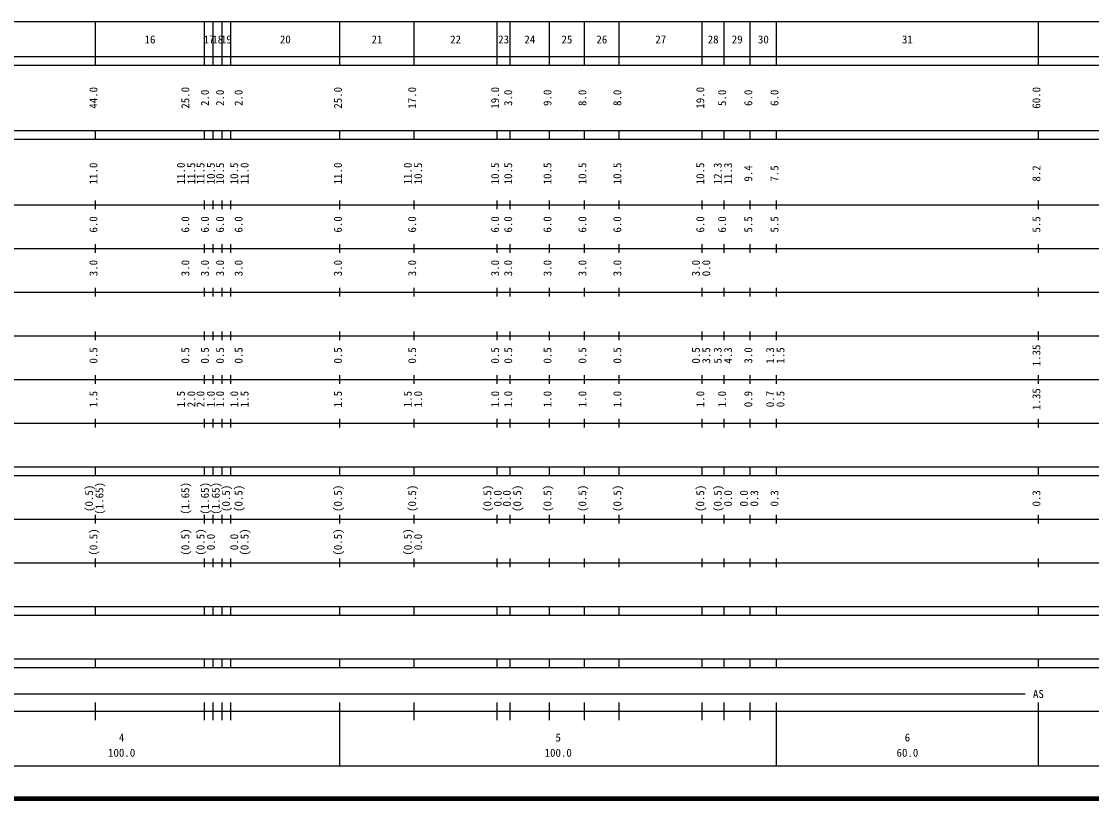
# Model space of a CAD drawing. Units: millimetres on the paper, enlarged 1000 times. Extents: x 40000 to 680000, y 20000 to 380000.
# Drawn here: x 295040 to 540185, y 20000 to 198000 of the extents above; entities that cross this region are included whole.
import ezdxf
from ezdxf.enums import TextEntityAlignment as Align

# ---------------------------------------------------------------- set-up
doc = ezdxf.new("R2010")
doc.units = ezdxf.units.MM
doc.header["$LTSCALE"] = 1000
doc.layers.add('M-TTL', color=2, linetype='Continuous', lineweight=140)
doc.layers.add('M-TTL-BAND', color=7, linetype='Continuous', lineweight=25)
doc.styles.add('ＭＳ ゴシック', font='')
doc.styles.get('ＭＳ ゴシック').set_extended_font_data('MS Gothic')

msp = doc.modelspace()

# ---------------------------------------------------------------- linework, layer by layer
at = {"layer": 'M-TTL'}
msp.add_line((40000, 20000), (680000, 20000), dxfattribs=at)
at = {"layer": 'M-TTL-BAND'}
for p, q in [((68000, 198000), (579000, 198000)), ((312000, 188000), (312000, 198000)), ((337000, 188000), (337000, 198000)), ((339000, 188000), (339000, 198000)), ((341000, 188000), (341000, 198000)), ((343000, 188000), (343000, 198000)), ((368000, 188000), (368000, 198000)), ((385000, 188000), (385000, 198000)), ((404000, 188000), (404000, 198000)), ((407000, 188000), (407000, 198000)), ((416000, 188000), (416000, 198000)), ((424000, 188000), (424000, 198000)), ((432000, 188000), (432000, 198000)), ((451000, 188000), (451000, 198000)), ((456000, 188000), (456000, 198000)), ((462000, 188000), (462000, 198000)), ((468000, 188000), (468000, 198000)), ((528000, 188000), (528000, 198000)), ((40000, 190000), (579000, 190000)), ((40000, 188000), (579000, 188000)), ((40000, 173000), (579000, 173000)), ((312000, 171000), (312000, 173000)), ((337000, 171000), (337000, 173000)), ((339000, 171000), (339000, 173000)), ((341000, 171000), (341000, 173000)), ((343000, 171000), (343000, 173000)), ((368000, 171000), (368000, 173000)), ((385000, 171000), (385000, 173000)), ((404000, 171000), (404000, 173000)), ((407000, 171000), (407000, 173000)), ((416000, 171000), (416000, 173000)), ((424000, 171000), (424000, 173000)), ((432000, 171000), (432000, 173000)), ((451000, 171000), (451000, 173000)), ((456000, 171000), (456000, 173000)), ((462000, 171000), (462000, 173000)), ((468000, 171000), (468000, 173000)), ((528000, 171000), (528000, 173000)), ((40000, 171000), (579000, 171000)), ((312000, 155000), (312000, 157000)), ((337000, 155000), (337000, 157000)), ((339000, 155000), (339000, 157000)), ((341000, 155000), (341000, 157000)), ((343000, 155000), (343000, 157000)), ((368000, 155000), (368000, 157000)), ((385000, 155000), (385000, 157000)), ((404000, 155000), (404000, 157000)), ((407000, 155000), (407000, 157000)), ((416000, 155000), (416000, 157000)), ((424000, 155000), (424000, 157000)), ((432000, 155000), (432000, 157000)), ((451000, 155000), (451000, 157000)), ((456000, 155000), (456000, 157000)), ((462000, 155000), (462000, 157000)), ((468000, 155000), (468000, 157000)), ((528000, 155000), (528000, 157000)), ((40000, 156000), (579000, 156000)), ((46000, 146000), (579000, 146000)), ((312000, 145000), (312000, 147000)), ((337000, 145000), (337000, 147000)), ((339000, 145000), (339000, 147000)), ((341000, 145000), (341000, 147000)), ((343000, 145000), (343000, 147000)), ((368000, 145000), (368000, 147000)), ((385000, 145000), (385000, 147000)), ((404000, 145000), (404000, 147000)), ((407000, 145000), (407000, 147000)), ((416000, 145000), (416000, 147000)), ((424000, 145000), (424000, 147000)), ((432000, 145000), (432000, 147000)), ((451000, 145000), (451000, 147000)), ((456000, 145000), (456000, 147000)), ((462000, 145000), (462000, 147000)), ((468000, 145000), (468000, 147000)), ((528000, 145000), (528000, 147000)), ((52000, 136000), (579000, 136000)), ((312000, 135000), (312000, 137000)), ((337000, 135000), (337000, 137000)), ((339000, 135000), (339000, 137000)), ((341000, 135000), (341000, 137000)), ((343000, 135000), (343000, 137000)), ((368000, 135000), (368000, 137000)), ((385000, 135000), (385000, 137000)), ((404000, 135000), (404000, 137000)), ((407000, 135000), (407000, 137000)), ((416000, 135000), (416000, 137000)), ((424000, 135000), (424000, 137000)), ((432000, 135000), (432000, 137000)), ((451000, 135000), (451000, 137000)), ((456000, 135000), (456000, 137000)), ((462000, 135000), (462000, 137000)), ((468000, 135000), (468000, 137000)), ((528000, 135000), (528000, 137000)), ((46000, 126000), (579000, 126000)), ((312000, 125000), (312000, 127000)), ((337000, 125000), (337000, 127000)), ((339000, 125000), (339000, 127000)), ((341000, 125000), (341000, 127000)), ((343000, 125000), (343000, 127000)), ((368000, 125000), (368000, 127000)), ((385000, 125000), (385000, 127000)), ((404000, 125000), (404000, 127000)), ((407000, 125000), (407000, 127000)), ((416000, 125000), (416000, 127000)), ((424000, 125000), (424000, 127000)), ((432000, 125000), (432000, 127000)), ((451000, 125000), (451000, 127000)), ((456000, 125000), (456000, 127000)), ((462000, 125000), (462000, 127000)), ((468000, 125000), (468000, 127000)), ((528000, 125000), (528000, 127000)), ((52000, 116000), (579000, 116000)), ((312000, 115000), (312000, 117000)), ((337000, 115000), (337000, 117000)), ((339000, 115000), (339000, 117000)), ((341000, 115000), (341000, 117000)), ((343000, 115000), (343000, 117000)), ((368000, 115000), (368000, 117000)), ((385000, 115000), (385000, 117000)), ((404000, 115000), (404000, 117000)), ((407000, 115000), (407000, 117000)), ((416000, 115000), (416000, 117000)), ((424000, 115000), (424000, 117000)), ((432000, 115000), (432000, 117000)), ((451000, 115000), (451000, 117000)), ((456000, 115000), (456000, 117000)), ((462000, 115000), (462000, 117000)), ((468000, 115000), (468000, 117000)), ((528000, 115000), (528000, 117000)), ((46000, 106000), (579000, 106000)), ((312000, 105000), (312000, 107000)), ((337000, 105000), (337000, 107000)), ((339000, 105000), (339000, 107000)), ((341000, 105000), (341000, 107000)), ((343000, 105000), (343000, 107000)), ((368000, 105000), (368000, 107000)), ((385000, 105000), (385000, 107000)), ((404000, 105000), (404000, 107000)), ((407000, 105000), (407000, 107000)), ((416000, 105000), (416000, 107000)), ((424000, 105000), (424000, 107000)), ((432000, 105000), (432000, 107000)), ((451000, 105000), (451000, 107000)), ((456000, 105000), (456000, 107000)), ((462000, 105000), (462000, 107000)), ((468000, 105000), (468000, 107000)), ((528000, 105000), (528000, 107000)), ((40000, 96000), (579000, 96000)), ((312000, 94000), (312000, 96000)), ((337000, 94000), (337000, 96000)), ((339000, 94000), (339000, 96000)), ((341000, 94000), (341000, 96000)), ((343000, 94000), (343000, 96000)), ((368000, 94000), (368000, 96000)), ((385000, 94000), (385000, 96000)), ((404000, 94000), (404000, 96000)), ((407000, 94000), (407000, 96000)), ((416000, 94000), (416000, 96000)), ((424000, 94000), (424000, 96000)), ((432000, 94000), (432000, 96000)), ((451000, 94000), (451000, 96000)), ((456000, 94000), (456000, 96000)), ((462000, 94000), (462000, 96000)), ((468000, 94000), (468000, 96000)), ((528000, 94000), (528000, 96000)), ((40000, 94000), (579000, 94000)), ((49000, 84000), (579000, 84000)), ((312000, 83000), (312000, 85000)), ((337000, 83000), (337000, 85000)), ((339000, 83000), (339000, 85000)), ((341000, 83000), (341000, 85000)), ((343000, 83000), (343000, 85000)), ((368000, 83000), (368000, 85000)), ((385000, 83000), (385000, 85000)), ((404000, 83000), (404000, 85000)), ((407000, 83000), (407000, 85000)), ((416000, 83000), (416000, 85000)), ((424000, 83000), (424000, 85000)), ((432000, 83000), (432000, 85000)), ((451000, 83000), (451000, 85000)), ((456000, 83000), (456000, 85000)), ((462000, 83000), (462000, 85000)), ((468000, 83000), (468000, 85000)), ((528000, 83000), (528000, 85000)), ((40000, 74000), (579000, 74000)), ((312000, 73000), (312000, 75000)), ((337000, 73000), (337000, 75000)), ((339000, 73000), (339000, 75000)), ((341000, 73000), (341000, 75000)), ((343000, 73000), (343000, 75000)), ((368000, 73000), (368000, 75000)), ((385000, 73000), (385000, 75000)), ((404000, 73000), (404000, 75000)), ((407000, 73000), (407000, 75000)), ((416000, 73000), (416000, 75000)), ((424000, 73000), (424000, 75000)), ((432000, 73000), (432000, 75000)), ((451000, 73000), (451000, 75000)), ((456000, 73000), (456000, 75000)), ((462000, 73000), (462000, 75000)), ((468000, 73000), (468000, 75000)), ((528000, 73000), (528000, 75000)), ((40000, 64000), (579000, 64000)), ((312000, 62000), (312000, 64000)), ((337000, 62000), (337000, 64000)), ((339000, 62000), (339000, 64000)), ((341000, 62000), (341000, 64000)), ((343000, 62000), (343000, 64000)), ((368000, 62000), (368000, 64000)), ((385000, 62000), (385000, 64000)), ((404000, 62000), (404000, 64000)), ((407000, 62000), (407000, 64000)), ((416000, 62000), (416000, 64000)), ((424000, 62000), (424000, 64000)), ((432000, 62000), (432000, 64000)), ((451000, 62000), (451000, 64000)), ((456000, 62000), (456000, 64000)), ((462000, 62000), (462000, 64000)), ((468000, 62000), (468000, 64000)), ((528000, 62000), (528000, 64000)), ((40000, 62000), (579000, 62000)), ((40000, 52000), (579000, 52000)), ((312000, 50000), (312000, 52000)), ((337000, 50000), (337000, 52000)), ((339000, 50000), (339000, 52000)), ((341000, 50000), (341000, 52000)), ((343000, 50000), (343000, 52000)), ((368000, 50000), (368000, 52000)), ((385000, 50000), (385000, 52000)), ((404000, 50000), (404000, 52000)), ((407000, 50000), (407000, 52000)), ((416000, 50000), (416000, 52000)), ((424000, 50000), (424000, 52000)), ((432000, 50000), (432000, 52000)), ((451000, 50000), (451000, 52000)), ((456000, 50000), (456000, 52000)), ((462000, 50000), (462000, 52000)), ((468000, 50000), (468000, 52000)), ((528000, 50000), (528000, 52000)), ((40000, 50000), (579000, 50000)), ((71000, 44000), (525000, 44000)), ((312000, 38000), (312000, 42000)), ((337000, 38000), (337000, 42000)), ((339000, 38000), (339000, 42000)), ((341000, 38000), (341000, 42000)), ((343000, 38000), (343000, 42000)), ((368000, 27500), (368000, 42000)), ((385000, 38000), (385000, 42000)), ((404000, 38000), (404000, 42000)), ((407000, 38000), (407000, 42000)), ((416000, 38000), (416000, 42000)), ((424000, 38000), (424000, 42000)), ((432000, 38000), (432000, 42000)), ((451000, 38000), (451000, 42000)), ((456000, 38000), (456000, 42000)), ((462000, 38000), (462000, 42000)), ((468000, 27500), (468000, 42000)), ((528000, 27500), (528000, 42000)), ((40000, 40000), (579000, 40000)), ((68000, 27500), (579000, 27500))]:
    msp.add_line(p, q, dxfattribs=at)

# ---------------------------------------------------------------- texts
at = {"layer": 'M-TTL-BAND', "style": 'ＭＳ ゴシック'}
for s, p in [('16', (324500, 192405)), ('17', (338000, 192405)), ('18', (340000, 192405)), ('19', (342000, 192405)), ('20', (355500, 192405)), ('21', (376500, 192405)), ('22', (394500, 192405)), ('23', (405500, 192405)), ('24', (411500, 192405)), ('25', (420000, 192405)), ('26', (428000, 192405)), ('27', (441500, 192405)), ('28', (453500, 192405)), ('29', (459000, 192405)), ('30', (465000, 192405)), ('31', (498000, 192405)), ('AS', (528000, 42500)), ('4', (318000, 32523)), ('5', (418000, 32523)), ('6', (498000, 32523)), ('100.0', (318000, 29033)), ('100.0', (418000, 29033)), ('60.0', (498000, 29033))]:
    msp.add_text(s, height=1833, dxfattribs=at).set_placement(p, align=Align.BOTTOM_CENTER)
for s, p in [('44.0', (313000, 180500)), ('25.0', (334043, 180500)), ('2.0', (338528, 180500)), ('2.0', (342000, 180500)), ('2.0', (346248, 180500)), ('25.0', (369000, 180500)), ('17.0', (386000, 180500)), ('19.0', (405000, 180500)), ('3.0', (408000, 180500)), ('9.0', (417000, 180500)), ('8.0', (425000, 180500)), ('8.0', (433000, 180500)), ('19.0', (452000, 180500)), ('5.0', (457000, 180500)), ('6.0', (463000, 180500)), ('6.0', (469000, 180500)), ('60.0', (529000, 180500)), ('11.0', (313000, 163174)), ('11.0', (333043, 163174)), ('11.5', (335413, 163174)), ('11.5', (337528, 163174)), ('10.5', (339898, 163174)), ('10.5', (342000, 163174)), ('10.5', (345248, 163174)), ('11.0', (347618, 163174)), ('11.0', (369000, 163174)), ('11.0', (385000, 163174)), ('10.5', (387370, 163174)), ('10.5', (405000, 163174)), ('10.5', (408000, 163174)), ('10.5', (417000, 163174)), ('10.5', (425000, 163174)), ('10.5', (433000, 163174)), ('10.5', (452000, 163174)), ('12.3', (456000, 163174)), ('11.3', (458370, 163174)), ('9.4', (463000, 163174)), ('7.5', (469000, 163174)), ('8.2', (529000, 163174)), ('6.0', (313000, 151500)), ('6.0', (334043, 151500)), ('6.0', (338528, 151500)), ('6.0', (342000, 151500)), ('6.0', (346248, 151500)), ('6.0', (369000, 151500)), ('6.0', (386000, 151500)), ('6.0', (405000, 151500)), ('6.0', (408000, 151500)), ('6.0', (417000, 151500)), ('6.0', (425000, 151500)), ('6.0', (433000, 151500)), ('6.0', (452000, 151500)), ('6.0', (457000, 151500)), ('5.5', (463000, 151500)), ('5.5', (469000, 151500)), ('5.5', (529000, 151500)), ('3.0', (313000, 141500)), ('3.0', (334043, 141500)), ('3.0', (338528, 141500)), ('3.0', (342000, 141500)), ('3.0', (346248, 141500)), ('3.0', (369000, 141500)), ('3.0', (386000, 141500)), ('3.0', (405000, 141500)), ('3.0', (408000, 141500)), ('3.0', (417000, 141500)), ('3.0', (425000, 141500)), ('3.0', (433000, 141500)), ('3.0', (451000, 141500)), ('0.0', (453370, 141500)), ('0.5', (313000, 121500)), ('0.5', (334043, 121500)), ('0.5', (338528, 121500)), ('0.5', (342000, 121500)), ('0.5', (346248, 121500)), ('0.5', (369000, 121500)), ('0.5', (386000, 121500)), ('0.5', (405000, 121500)), ('0.5', (408000, 121500)), ('0.5', (417000, 121500)), ('0.5', (425000, 121500)), ('0.5', (433000, 121500)), ('0.5', (451000, 121500)), ('3.5', (453370, 121500)), ('5.3', (456000, 121500)), ('4.3', (458370, 121500)), ('3.0', (463000, 121500)), ('1.3', (468000, 121500)), ('1.5', (470370, 121500)), ('1.35', (529000, 121500)), ('1.5', (313000, 111500)), ('1.5', (333043, 111500)), ('2.0', (335413, 111500)), ('2.0', (337528, 111500)), ('1.0', (339898, 111500)), ('1.0', (342000, 111500)), ('1.0', (345248, 111500)), ('1.5', (347618, 111500)), ('1.5', (369000, 111500)), ('1.5', (385000, 111500)), ('1.0', (387370, 111500)), ('1.0', (405000, 111500)), ('1.0', (408000, 111500)), ('1.0', (417000, 111500)), ('1.0', (425000, 111500)), ('1.0', (433000, 111500)), ('1.0', (452000, 111500)), ('1.0', (457000, 111500)), ('0.9', (463000, 111500)), ('0.7', (468000, 111500)), ('0.5', (470370, 111500)), ('1.35', (529000, 111500)), ('(0.5)', (312000, 88764)), ('(1.65)', (314370, 88764)), ('(1.65)', (334043, 88764)), ('(1.65)', (338528, 88764)), ('(1.65)', (341000, 88764)), ('(0.5)', (343370, 88764)), ('(0.5)', (346248, 88764)), ('(0.5)', (369000, 88764)), ('(0.5)', (386000, 88764)), ('(0.5)', (403237, 88764)), ('(0.5)', (410079, 88764)), ('(0.5)', (417000, 88764)), ('(0.5)', (425000, 88764)), ('(0.5)', (433000, 88764)), ('(0.5)', (452000, 88764)), ('(0.5)', (456000, 88764)), ('0.0', (405607, 88764)), ('0.0', (407709, 88764)), ('0.0', (458370, 88764)), ('0.0', (462000, 88764)), ('0.3', (464370, 88764)), ('0.3', (469000, 88764)), ('0.3', (529000, 88764)), ('(0.5)', (313000, 78764)), ('(0.5)', (334043, 78764)), ('(0.5)', (337528, 78764)), ('(0.5)', (347618, 78764)), ('(0.5)', (369000, 78764)), ('(0.5)', (385000, 78764)), ('0.0', (339898, 78764)), ('0.0', (345248, 78764)), ('0.0', (387370, 78764))]:
    msp.add_text(s, height=1833, rotation=90, dxfattribs=at).set_placement(p, align=Align.BOTTOM_CENTER)

doc.saveas('drawing.dxf')
